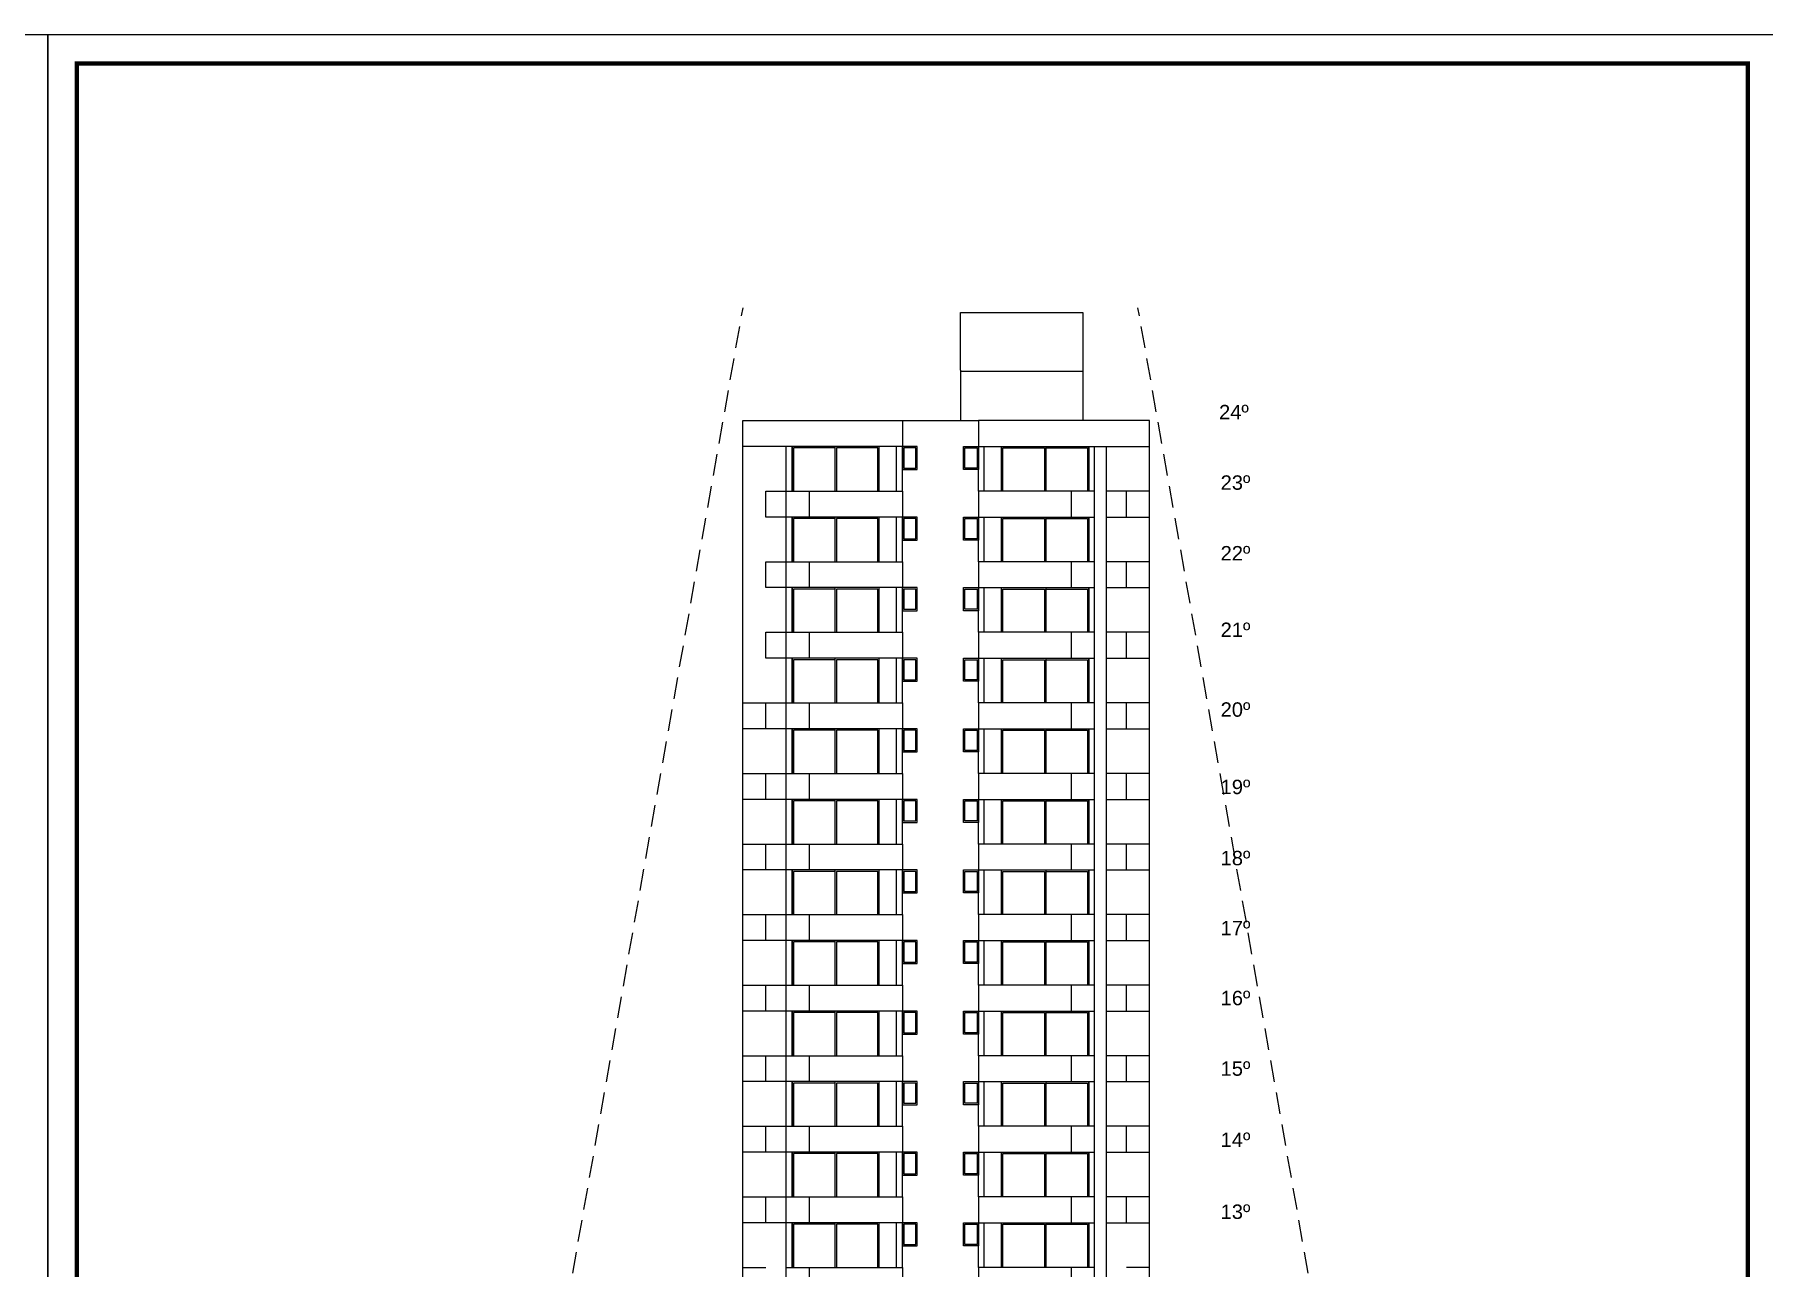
# Model space of a CAD drawing. Header units: millimetres. Extents: x 1217 to 2428, y 234 to 644.
# Drawn here: x 2098.1 to 2158.1, y 405.1 to 447.9 of the extents above; entities that cross this region are included whole.
import ezdxf

# ---------------------------------------------------------------- set-up
doc = ezdxf.new("R2010")
doc.units = ezdxf.units.MM
doc.linetypes.add('HIDDEN', pattern=[0.375, 0.25, -0.125])
for name, color, linetype in [('0.1', 251, 'Continuous'), ('0.2', 2, 'Continuous'), ('0.3', 6, 'Continuous'), ('MURO', 5, 'Continuous'), ('Texto', 1, 'Continuous')]:
    doc.layers.add(name, color=color, linetype=linetype)
doc.styles.get("Standard").update_dxf_attribs({"font": 'arial.ttf'})

msp = doc.modelspace()

# ---------------------------------------------------------------- linework, layer by layer
at = {"layer": '0.1', "ltscale": 3}
for points in [[(2038.52436, 357.90321), (2038.52436, 447.90321), (2098.52436, 447.90321), (2098.52436, 357.90321), (2038.52436, 357.90321)], [(2098.52436, 357.90321), (2098.52436, 447.90321), (2158.52436, 447.90321), (2158.52436, 357.90321), (2098.52436, 357.90321)]]:
    msp.add_lwpolyline(points, dxfattribs=at)
at = {"layer": '0.1', "ltscale": 3, "const_width": 0.15}
msp.add_lwpolyline([(2099.52436, 358.90321), (2099.52436, 446.90321), (2157.52436, 446.90321), (2157.52436, 358.90321)], close=True, dxfattribs=at)
at = {"layer": '0.1', "ltscale": 3, "elevation": 0}
for points in [[(2130.19997, 436.25099), (2130.19997, 438.25099), (2134.43983, 438.25099), (2134.43983, 436.25099)], [(2130.19997, 436.25099), (2130.19997, 434.50099)], [(2134.43983, 436.20099), (2130.19997, 436.20099)], [(2134.43983, 436.25099), (2134.43983, 434.50099)], [(2136.75896, 383.15099), (2136.75896, 434.50099)], [(2122.63895, 424.70099), (2122.63895, 433.60099)], [(2127.37929, 432.05099), (2127.37929, 433.60099), (2124.349, 433.60099), (2124.349, 432.05099)], [(2125.83915, 433.55099), (2124.399, 433.55099), (2124.399, 432.05099)], [(2125.83915, 433.60099), (2125.83915, 432.05099)], [(2127.32929, 432.05099), (2127.32929, 433.55099), (2125.88915, 433.55099)], [(2125.88915, 433.55099), (2125.88915, 432.05099)], [(2131.61876, 432.05099), (2131.61876, 433.60099), (2134.64904, 433.60099), (2134.64904, 432.05099)], [(2131.66876, 432.05099), (2131.66876, 433.55099), (2133.1089, 433.55099)], [(2133.1089, 433.55099), (2133.1089, 432.05099)], [(2133.1589, 433.60099), (2133.1589, 432.05099)], [(2133.1589, 433.55099), (2134.59904, 433.55099), (2134.59904, 432.05099)], [(2135.25915, 431.15099), (2135.25915, 433.60099)], [(2135.25915, 431.15099), (2135.95896, 431.15099), (2135.95896, 432.05099), (2135.25915, 432.05099)], [(2135.95896, 431.15099), (2136.75896, 431.15099), (2136.75896, 432.05099), (2135.95896, 432.05099)], [(2127.37929, 429.60099), (2127.37929, 431.15099), (2124.349, 431.15099), (2124.349, 429.60099)], [(2125.83915, 431.10099), (2124.399, 431.10099), (2124.399, 429.60099)], [(2125.83915, 431.15099), (2125.83915, 429.60099)], [(2127.32929, 429.60099), (2127.32929, 431.10099), (2125.88915, 431.10099)], [(2125.88915, 431.10099), (2125.88915, 429.60099)], [(2131.61876, 429.60099), (2131.61876, 431.15099), (2134.64904, 431.15099), (2134.64904, 429.60099)], [(2131.66876, 429.60099), (2131.66876, 431.10099), (2133.1089, 431.10099)], [(2133.1089, 431.10099), (2133.1089, 429.60099)], [(2133.1589, 431.15099), (2133.1589, 429.60099)], [(2133.1589, 431.10099), (2134.59904, 431.10099), (2134.59904, 429.60099)], [(2135.25915, 428.70099), (2135.25915, 431.15099)], [(2135.25915, 428.70099), (2135.95896, 428.70099), (2135.95896, 429.60099), (2135.25915, 429.60099)], [(2135.95896, 428.70099), (2136.75896, 428.70099), (2136.75896, 429.60099), (2135.95896, 429.60099)], [(2127.37929, 427.15099), (2127.37929, 428.70099), (2124.349, 428.70099), (2124.349, 427.15099)], [(2125.83915, 428.65099), (2124.399, 428.65099), (2124.399, 427.15099)], [(2125.83915, 428.70099), (2125.83915, 427.15099)], [(2127.32929, 427.15099), (2127.32929, 428.65099), (2125.88915, 428.65099)], [(2125.88915, 428.65099), (2125.88915, 427.15099)], [(2131.61876, 427.15099), (2131.61876, 428.70099), (2134.64904, 428.70099), (2134.64904, 427.15099)], [(2131.66876, 427.15099), (2131.66876, 428.65099), (2133.1089, 428.65099)], [(2133.1089, 428.65099), (2133.1089, 427.15099)], [(2133.1589, 428.70099), (2133.1589, 427.15099)], [(2133.1589, 428.65099), (2134.59904, 428.65099), (2134.59904, 427.15099)], [(2135.25915, 426.25099), (2135.25915, 428.70099)], [(2135.25915, 426.25099), (2135.95896, 426.25099), (2135.95896, 427.15099), (2135.25915, 427.15099)], [(2135.95896, 426.25099), (2136.75896, 426.25099), (2136.75896, 427.15099), (2135.95896, 427.15099)], [(2127.37929, 424.70099), (2127.37929, 426.25099), (2124.349, 426.25099), (2124.349, 424.70099)], [(2125.83915, 426.20099), (2124.399, 426.20099), (2124.399, 424.70099)], [(2125.83915, 426.25099), (2125.83915, 424.70099)], [(2127.32929, 424.70099), (2127.32929, 426.20099), (2125.88915, 426.20099)], [(2125.88915, 426.20099), (2125.88915, 424.70099)], [(2131.61876, 424.70099), (2131.61876, 426.25099), (2134.64904, 426.25099), (2134.64904, 424.70099)], [(2131.66876, 424.70099), (2131.66876, 426.20099), (2133.1089, 426.20099)], [(2133.1089, 426.20099), (2133.1089, 424.70099)], [(2133.1589, 426.25099), (2133.1589, 424.70099)], [(2133.1589, 426.20099), (2134.59904, 426.20099), (2134.59904, 424.70099)], [(2135.25915, 423.80099), (2135.25915, 426.25099)], [(2123.43895, 423.80099), (2122.63895, 423.80099), (2122.63895, 424.70099), (2123.43895, 424.70099)], [(2135.25915, 423.80099), (2135.95896, 423.80099), (2135.95896, 424.70099), (2135.25915, 424.70099)], [(2135.95896, 423.80099), (2136.75896, 423.80099), (2136.75896, 424.70099), (2135.95896, 424.70099)], [(2122.63895, 422.25099), (2122.63895, 423.80099)], [(2127.37929, 422.25099), (2127.37929, 423.80099), (2124.349, 423.80099), (2124.349, 422.25099)], [(2125.83915, 423.75099), (2124.399, 423.75099), (2124.399, 422.25099)], [(2125.83915, 423.80099), (2125.83915, 422.25099)], [(2127.32929, 422.25099), (2127.32929, 423.75099), (2125.88915, 423.75099)], [(2125.88915, 423.75099), (2125.88915, 422.25099)], [(2131.61876, 422.25099), (2131.61876, 423.80099), (2134.64904, 423.80099), (2134.64904, 422.25099)], [(2131.66876, 422.25099), (2131.66876, 423.75099), (2133.1089, 423.75099)], [(2133.1089, 423.75099), (2133.1089, 422.25099)], [(2133.1589, 423.80099), (2133.1589, 422.25099)], [(2133.1589, 423.75099), (2134.59904, 423.75099), (2134.59904, 422.25099)], [(2135.25915, 421.35099), (2135.25915, 423.80099)], [(2123.43895, 421.35099), (2122.63895, 421.35099), (2122.63895, 422.25099), (2123.43895, 422.25099)], [(2135.25915, 421.35099), (2135.95896, 421.35099), (2135.95896, 422.25099), (2135.25915, 422.25099)], [(2135.95896, 421.35099), (2136.75896, 421.35099), (2136.75896, 422.25099), (2135.95896, 422.25099)], [(2122.63895, 419.80099), (2122.63895, 421.35099)], [(2127.37929, 419.80099), (2127.37929, 421.35099), (2124.349, 421.35099), (2124.349, 419.80099)], [(2125.83915, 421.30099), (2124.399, 421.30099), (2124.399, 419.80099)], [(2125.83915, 421.35099), (2125.83915, 419.80099)], [(2127.32929, 419.80099), (2127.32929, 421.30099), (2125.88915, 421.30099)], [(2125.88915, 421.30099), (2125.88915, 419.80099)], [(2131.61876, 419.80099), (2131.61876, 421.35099), (2134.64904, 421.35099), (2134.64904, 419.80099)], [(2131.66876, 419.80099), (2131.66876, 421.30099), (2133.1089, 421.30099)], [(2133.1089, 421.30099), (2133.1089, 419.80099)], [(2133.1589, 421.35099), (2133.1589, 419.80099)], [(2133.1589, 421.30099), (2134.59904, 421.30099), (2134.59904, 419.80099)], [(2135.25915, 418.90099), (2135.25915, 421.35099)], [(2123.43895, 418.90099), (2122.63895, 418.90099), (2122.63895, 419.80099), (2123.43895, 419.80099)], [(2135.25915, 418.90099), (2135.95896, 418.90099), (2135.95896, 419.80099), (2135.25915, 419.80099)], [(2135.95896, 418.90099), (2136.75896, 418.90099), (2136.75896, 419.80099), (2135.95896, 419.80099)], [(2122.63895, 417.35099), (2122.63895, 418.90099)], [(2127.37929, 417.35099), (2127.37929, 418.90099), (2124.349, 418.90099), (2124.349, 417.35099)], [(2125.83915, 418.85099), (2124.399, 418.85099), (2124.399, 417.35099)], [(2125.83915, 418.90099), (2125.83915, 417.35099)], [(2127.32929, 417.35099), (2127.32929, 418.85099), (2125.88915, 418.85099)], [(2125.88915, 418.85099), (2125.88915, 417.35099)], [(2131.61876, 417.35099), (2131.61876, 418.90099), (2134.64904, 418.90099), (2134.64904, 417.35099)], [(2131.66876, 417.35099), (2131.66876, 418.85099), (2133.1089, 418.85099)], [(2133.1089, 418.85099), (2133.1089, 417.35099)], [(2133.1589, 418.90099), (2133.1589, 417.35099)], [(2133.1589, 418.85099), (2134.59904, 418.85099), (2134.59904, 417.35099)], [(2135.25915, 416.45099), (2135.25915, 418.90099)], [(2123.43895, 416.45099), (2122.63895, 416.45099), (2122.63895, 417.35099), (2123.43895, 417.35099)], [(2135.25915, 416.45099), (2135.95896, 416.45099), (2135.95896, 417.35099), (2135.25915, 417.35099)], [(2135.95896, 416.45099), (2136.75896, 416.45099), (2136.75896, 417.35099), (2135.95896, 417.35099)], [(2122.63895, 414.90099), (2122.63895, 416.45099)], [(2127.37929, 414.90099), (2127.37929, 416.45099), (2124.349, 416.45099), (2124.349, 414.90099)], [(2125.83915, 416.40099), (2124.399, 416.40099), (2124.399, 414.90099)], [(2125.83915, 416.45099), (2125.83915, 414.90099)], [(2127.32929, 414.90099), (2127.32929, 416.40099), (2125.88915, 416.40099)], [(2125.88915, 416.40099), (2125.88915, 414.90099)], [(2131.61876, 414.90099), (2131.61876, 416.45099), (2134.64904, 416.45099), (2134.64904, 414.90099)], [(2131.66876, 414.90099), (2131.66876, 416.40099), (2133.1089, 416.40099)], [(2133.1089, 416.40099), (2133.1089, 414.90099)], [(2133.1589, 416.45099), (2133.1589, 414.90099)], [(2133.1589, 416.40099), (2134.59904, 416.40099), (2134.59904, 414.90099)], [(2135.25915, 414.00099), (2135.25915, 416.45099)], [(2123.43895, 414.00099), (2122.63895, 414.00099), (2122.63895, 414.90099), (2123.43895, 414.90099)], [(2135.25915, 414.00099), (2135.95896, 414.00099), (2135.95896, 414.90099), (2135.25915, 414.90099)], [(2135.95896, 414.00099), (2136.75896, 414.00099), (2136.75896, 414.90099), (2135.95896, 414.90099)], [(2122.63895, 412.45099), (2122.63895, 414.00099)], [(2127.37929, 412.45099), (2127.37929, 414.00099), (2124.349, 414.00099), (2124.349, 412.45099)], [(2125.83915, 414.00099), (2125.83915, 412.45099)], [(2131.61876, 412.45099), (2131.61876, 414.00099), (2134.64904, 414.00099), (2134.64904, 412.45099)], [(2133.1589, 414.00099), (2133.1589, 412.45099)], [(2135.25915, 411.55099), (2135.25915, 414.00099)], [(2125.83915, 413.95099), (2124.399, 413.95099), (2124.399, 412.45099)], [(2127.32929, 412.45099), (2127.32929, 413.95099), (2125.88915, 413.95099)], [(2125.88915, 413.95099), (2125.88915, 412.45099)], [(2131.66876, 412.45099), (2131.66876, 413.95099), (2133.1089, 413.95099)], [(2133.1089, 413.95099), (2133.1089, 412.45099)], [(2133.1589, 413.95099), (2134.59904, 413.95099), (2134.59904, 412.45099)], [(2123.43895, 411.55099), (2122.63895, 411.55099), (2122.63895, 412.45099), (2123.43895, 412.45099)], [(2135.25915, 411.55099), (2135.95896, 411.55099), (2135.95896, 412.45099), (2135.25915, 412.45099)], [(2135.95896, 411.55099), (2136.75896, 411.55099), (2136.75896, 412.45099), (2135.95896, 412.45099)], [(2122.63895, 410.00099), (2122.63895, 411.55099)], [(2127.37929, 410.00099), (2127.37929, 411.55099), (2124.349, 411.55099), (2124.349, 410.00099)], [(2125.83915, 411.50099), (2124.399, 411.50099), (2124.399, 410.00099)], [(2125.83915, 411.55099), (2125.83915, 410.00099)], [(2127.32929, 410.00099), (2127.32929, 411.50099), (2125.88915, 411.50099)], [(2125.88915, 411.50099), (2125.88915, 410.00099)], [(2131.61876, 410.00099), (2131.61876, 411.55099), (2134.64904, 411.55099), (2134.64904, 410.00099)], [(2131.66876, 410.00099), (2131.66876, 411.50099), (2133.1089, 411.50099)], [(2133.1089, 411.50099), (2133.1089, 410.00099)], [(2133.1589, 411.55099), (2133.1589, 410.00099)], [(2133.1589, 411.50099), (2134.59904, 411.50099), (2134.59904, 410.00099)], [(2135.25915, 409.10099), (2135.25915, 411.55099)], [(2123.43895, 409.10099), (2122.63895, 409.10099), (2122.63895, 410.00099), (2123.43895, 410.00099)], [(2135.25915, 409.10099), (2135.95896, 409.10099), (2135.95896, 410.00099), (2135.25915, 410.00099)], [(2135.95896, 409.10099), (2136.75896, 409.10099), (2136.75896, 410.00099), (2135.95896, 410.00099)], [(2122.63895, 407.55099), (2122.63895, 409.10099)], [(2127.37929, 407.55099), (2127.37929, 409.10099), (2124.349, 409.10099), (2124.349, 407.55099)], [(2125.83915, 409.05099), (2124.399, 409.05099), (2124.399, 407.55099)], [(2125.83915, 409.10099), (2125.83915, 407.55099)], [(2127.32929, 407.55099), (2127.32929, 409.05099), (2125.88915, 409.05099)], [(2125.88915, 409.05099), (2125.88915, 407.55099)], [(2131.61876, 407.55099), (2131.61876, 409.10099), (2134.64904, 409.10099), (2134.64904, 407.55099)], [(2131.66876, 407.55099), (2131.66876, 409.05099), (2133.1089, 409.05099)], [(2133.1089, 409.05099), (2133.1089, 407.55099)], [(2133.1589, 409.10099), (2133.1589, 407.55099)], [(2133.1589, 409.05099), (2134.59904, 409.05099), (2134.59904, 407.55099)], [(2135.25915, 406.65099), (2135.25915, 409.10099)], [(2123.43895, 406.65099), (2122.63895, 406.65099), (2122.63895, 407.55099), (2123.43895, 407.55099)], [(2135.25915, 406.65099), (2135.95896, 406.65099), (2135.95896, 407.55099), (2135.25915, 407.55099)], [(2135.95896, 406.65099), (2136.75896, 406.65099), (2136.75896, 407.55099), (2135.95896, 407.55099)], [(2122.63895, 405.10099), (2122.63895, 406.65099)], [(2127.37929, 405.10099), (2127.37929, 406.65099), (2124.349, 406.65099), (2124.349, 405.10099)], [(2125.83915, 406.60099), (2124.399, 406.60099), (2124.399, 405.10099)], [(2125.83915, 406.65099), (2125.83915, 405.10099)], [(2127.32929, 405.10099), (2127.32929, 406.60099), (2125.88915, 406.60099)], [(2125.88915, 406.60099), (2125.88915, 405.10099)], [(2131.61876, 405.10099), (2131.61876, 406.65099), (2134.64904, 406.65099), (2134.64904, 405.10099)], [(2131.66876, 405.10099), (2131.66876, 406.60099), (2133.1089, 406.60099)], [(2133.1089, 406.60099), (2133.1089, 405.10099)], [(2133.1589, 406.65099), (2133.1589, 405.10099)], [(2133.1589, 406.60099), (2134.59904, 406.60099), (2134.59904, 405.10099)], [(2135.25915, 404.20099), (2135.25915, 406.65099)], [(2123.43895, 404.20099), (2122.63895, 404.20099), (2122.63895, 405.10099), (2123.43895, 405.10099)], [(2135.95896, 404.20099), (2136.75896, 404.20099), (2136.75896, 405.10099), (2135.95896, 405.10099)]]:
    msp.add_lwpolyline(points, dxfattribs=at)
for points in [[(2128.69803, 433.60099), (2128.17895, 433.60099), (2128.17895, 432.80099), (2128.69803, 432.80099)], [(2128.64803, 433.55099), (2128.22895, 433.55099), (2128.22895, 432.85099), (2128.64803, 432.85099)], [(2130.30002, 433.60099), (2130.8191, 433.60099), (2130.8191, 432.80099), (2130.30002, 432.80099)], [(2130.35002, 433.55099), (2130.7691, 433.55099), (2130.7691, 432.85099), (2130.35002, 432.85099)], [(2128.69803, 431.15099), (2128.17895, 431.15099), (2128.17895, 430.35099), (2128.69803, 430.35099)], [(2128.64803, 431.10099), (2128.22895, 431.10099), (2128.22895, 430.40099), (2128.64803, 430.40099)], [(2130.30002, 431.15099), (2130.8191, 431.15099), (2130.8191, 430.35099), (2130.30002, 430.35099)], [(2130.35002, 431.10099), (2130.7691, 431.10099), (2130.7691, 430.40099), (2130.35002, 430.40099)], [(2128.69803, 428.70099), (2128.17895, 428.70099), (2128.17895, 427.90099), (2128.69803, 427.90099)], [(2128.64803, 428.65099), (2128.22895, 428.65099), (2128.22895, 427.95099), (2128.64803, 427.95099)], [(2130.30002, 428.70099), (2130.8191, 428.70099), (2130.8191, 427.90099), (2130.30002, 427.90099)], [(2130.35002, 428.65099), (2130.7691, 428.65099), (2130.7691, 427.95099), (2130.35002, 427.95099)], [(2128.69803, 426.25099), (2128.17895, 426.25099), (2128.17895, 425.45099), (2128.69803, 425.45099)], [(2128.64803, 426.20099), (2128.22895, 426.20099), (2128.22895, 425.50099), (2128.64803, 425.50099)], [(2130.30002, 426.25099), (2130.8191, 426.25099), (2130.8191, 425.45099), (2130.30002, 425.45099)], [(2130.35002, 426.20099), (2130.7691, 426.20099), (2130.7691, 425.50099), (2130.35002, 425.50099)], [(2128.69803, 423.80099), (2128.17895, 423.80099), (2128.17895, 423.00099), (2128.69803, 423.00099)], [(2128.64803, 423.75099), (2128.22895, 423.75099), (2128.22895, 423.05099), (2128.64803, 423.05099)], [(2130.30002, 423.80099), (2130.8191, 423.80099), (2130.8191, 423.00099), (2130.30002, 423.00099)], [(2130.35002, 423.75099), (2130.7691, 423.75099), (2130.7691, 423.05099), (2130.35002, 423.05099)], [(2128.69803, 421.35099), (2128.17895, 421.35099), (2128.17895, 420.55099), (2128.69803, 420.55099)], [(2128.64803, 421.30099), (2128.22895, 421.30099), (2128.22895, 420.60099), (2128.64803, 420.60099)], [(2130.30002, 421.35099), (2130.8191, 421.35099), (2130.8191, 420.55099), (2130.30002, 420.55099)], [(2130.35002, 421.30099), (2130.7691, 421.30099), (2130.7691, 420.60099), (2130.35002, 420.60099)], [(2128.69803, 418.90099), (2128.17895, 418.90099), (2128.17895, 418.10099), (2128.69803, 418.10099)], [(2128.64803, 418.85099), (2128.22895, 418.85099), (2128.22895, 418.15099), (2128.64803, 418.15099)], [(2130.30002, 418.90099), (2130.8191, 418.90099), (2130.8191, 418.10099), (2130.30002, 418.10099)], [(2130.35002, 418.85099), (2130.7691, 418.85099), (2130.7691, 418.15099), (2130.35002, 418.15099)], [(2128.69803, 416.45099), (2128.17895, 416.45099), (2128.17895, 415.65099), (2128.69803, 415.65099)], [(2128.64803, 416.40099), (2128.22895, 416.40099), (2128.22895, 415.70099), (2128.64803, 415.70099)], [(2130.30002, 416.45099), (2130.8191, 416.45099), (2130.8191, 415.65099), (2130.30002, 415.65099)], [(2130.35002, 416.40099), (2130.7691, 416.40099), (2130.7691, 415.70099), (2130.35002, 415.70099)], [(2128.69803, 414.00099), (2128.17895, 414.00099), (2128.17895, 413.20099), (2128.69803, 413.20099)], [(2130.30002, 414.00099), (2130.8191, 414.00099), (2130.8191, 413.20099), (2130.30002, 413.20099)], [(2128.64803, 413.95099), (2128.22895, 413.95099), (2128.22895, 413.25099), (2128.64803, 413.25099)], [(2130.35002, 413.95099), (2130.7691, 413.95099), (2130.7691, 413.25099), (2130.35002, 413.25099)], [(2128.69803, 411.55099), (2128.17895, 411.55099), (2128.17895, 410.75099), (2128.69803, 410.75099)], [(2128.64803, 411.50099), (2128.22895, 411.50099), (2128.22895, 410.80099), (2128.64803, 410.80099)], [(2130.30002, 411.55099), (2130.8191, 411.55099), (2130.8191, 410.75099), (2130.30002, 410.75099)], [(2130.35002, 411.50099), (2130.7691, 411.50099), (2130.7691, 410.80099), (2130.35002, 410.80099)], [(2128.69803, 409.10099), (2128.17895, 409.10099), (2128.17895, 408.30099), (2128.69803, 408.30099)], [(2128.64803, 409.05099), (2128.22895, 409.05099), (2128.22895, 408.35099), (2128.64803, 408.35099)], [(2130.30002, 409.10099), (2130.8191, 409.10099), (2130.8191, 408.30099), (2130.30002, 408.30099)], [(2130.35002, 409.05099), (2130.7691, 409.05099), (2130.7691, 408.35099), (2130.35002, 408.35099)], [(2128.69803, 406.65099), (2128.17895, 406.65099), (2128.17895, 405.85099), (2128.69803, 405.85099)], [(2128.64803, 406.60099), (2128.22895, 406.60099), (2128.22895, 405.90099), (2128.64803, 405.90099)], [(2130.30002, 406.65099), (2130.8191, 406.65099), (2130.8191, 405.85099), (2130.30002, 405.85099)], [(2130.35002, 406.60099), (2130.7691, 406.60099), (2130.7691, 405.90099), (2130.35002, 405.90099)]]:
    msp.add_lwpolyline(points, close=True, dxfattribs=at)
at = {"layer": '0.2', "ltscale": 3}
msp.add_line((2136.75896, 433.70099, 0), (2136.75896, 434.50099, 0), dxfattribs=at)
at = {"layer": '0.2', "linetype": 'HIDDEN', "ltscale": 3, "elevation": 0}
for points in [[(2113.61178, 387.17099), (2122.64854, 438.42099)], [(2145.3916, 387.17099), (2136.35484, 438.42099)]]:
    msp.add_lwpolyline(points, dxfattribs=at)
at = {"layer": '0.2', "ltscale": 3, "elevation": 0}
for points in [[(2128.17895, 434.50099), (2130.8191, 434.50099)], [(2124.14909, 432.05099), (2124.14909, 433.60099)], [(2124.349, 432.05099), (2124.349, 433.60099)], [(2127.37929, 432.05099), (2127.37929, 433.60099)], [(2131.61876, 432.05099), (2131.61876, 433.60099)], [(2134.64904, 432.05099), (2134.64904, 433.60099)], [(2134.84896, 432.05099), (2134.84896, 433.60099)], [(2124.14909, 431.15099), (2123.43895, 431.15099), (2123.43895, 432.05099), (2124.14909, 432.05099)], [(2124.14909, 429.60099), (2124.14909, 431.15099)], [(2124.349, 429.60099), (2124.349, 431.15099)], [(2127.37929, 429.60099), (2127.37929, 431.15099)], [(2131.61876, 429.60099), (2131.61876, 431.15099)], [(2134.64904, 429.60099), (2134.64904, 431.15099)], [(2134.84896, 429.60099), (2134.84896, 431.15099)], [(2124.14909, 428.70099), (2123.43895, 428.70099), (2123.43895, 429.60099), (2124.14909, 429.60099)], [(2124.14909, 427.15099), (2124.14909, 428.70099)], [(2124.349, 427.15099), (2124.349, 428.70099)], [(2127.37929, 427.15099), (2127.37929, 428.70099)], [(2131.61876, 427.15099), (2131.61876, 428.70099)], [(2134.64904, 427.15099), (2134.64904, 428.70099)], [(2134.84896, 427.15099), (2134.84896, 428.70099)], [(2124.14909, 426.25099), (2123.43895, 426.25099), (2123.43895, 427.15099), (2124.14909, 427.15099)], [(2124.14909, 424.70099), (2124.14909, 426.25099)], [(2124.349, 424.70099), (2124.349, 426.25099)], [(2127.37929, 424.70099), (2127.37929, 426.25099)], [(2131.61876, 424.70099), (2131.61876, 426.25099)], [(2134.64904, 424.70099), (2134.64904, 426.25099)], [(2134.84896, 424.70099), (2134.84896, 426.25099)], [(2124.14909, 423.80099), (2123.43895, 423.80099), (2123.43895, 424.70099), (2124.14909, 424.70099)], [(2124.14909, 422.25099), (2124.14909, 423.80099)], [(2124.349, 422.25099), (2124.349, 423.80099)], [(2127.37929, 422.25099), (2127.37929, 423.80099)], [(2131.61876, 422.25099), (2131.61876, 423.80099)], [(2134.64904, 422.25099), (2134.64904, 423.80099)], [(2134.84896, 422.25099), (2134.84896, 423.80099)], [(2124.14909, 421.35099), (2123.43895, 421.35099), (2123.43895, 422.25099), (2124.14909, 422.25099)], [(2127.37929, 419.80099), (2127.37929, 421.35099)], [(2131.61876, 419.80099), (2131.61876, 421.35099)], [(2124.14909, 418.90099), (2123.43895, 418.90099), (2123.43895, 419.80099), (2124.14909, 419.80099)], [(2127.37929, 417.35099), (2127.37929, 418.90099)], [(2131.61876, 417.35099), (2131.61876, 418.90099)], [(2124.14909, 416.45099), (2123.43895, 416.45099), (2123.43895, 417.35099), (2124.14909, 417.35099)], [(2127.37929, 414.90099), (2127.37929, 416.45099)], [(2131.61876, 414.90099), (2131.61876, 416.45099)], [(2124.14909, 414.00099), (2123.43895, 414.00099), (2123.43895, 414.90099), (2124.14909, 414.90099)], [(2127.37929, 412.45099), (2127.37929, 414.00099)], [(2131.61876, 412.45099), (2131.61876, 414.00099)], [(2124.14909, 411.55099), (2123.43895, 411.55099), (2123.43895, 412.45099), (2124.14909, 412.45099)], [(2127.37929, 410.00099), (2127.37929, 411.55099)], [(2131.61876, 410.00099), (2131.61876, 411.55099)], [(2124.14909, 409.10099), (2123.43895, 409.10099), (2123.43895, 410.00099), (2124.14909, 410.00099)], [(2127.37929, 407.55099), (2127.37929, 409.10099)], [(2131.61876, 407.55099), (2131.61876, 409.10099)], [(2124.14909, 406.65099), (2123.43895, 406.65099), (2123.43895, 407.55099), (2124.14909, 407.55099)], [(2127.37929, 405.10099), (2127.37929, 406.65099)], [(2131.61876, 405.10099), (2131.61876, 406.65099)]]:
    msp.add_lwpolyline(points, dxfattribs=at)
at = {"layer": '0.3', "ltscale": 3, "elevation": 0}
for points in [[(2127.97895, 432.05099), (2127.97895, 433.60099)], [(2128.17895, 432.05099), (2128.17895, 433.60099)], [(2130.8191, 432.05099), (2130.8191, 433.60099)], [(2131.0191, 432.05099), (2131.0191, 433.60099)], [(2124.951, 431.15099), (2124.14909, 431.15099), (2124.14909, 432.05099), (2124.951, 432.05099)], [(2134.04704, 431.15099), (2134.84896, 431.15099), (2134.84896, 432.05099), (2134.04704, 432.05099)], [(2127.97895, 429.60099), (2127.97895, 431.15099)], [(2128.17895, 429.60099), (2128.17895, 431.15099)], [(2130.8191, 429.60099), (2130.8191, 431.15099)], [(2131.0191, 429.60099), (2131.0191, 431.15099)], [(2124.951, 428.70099), (2124.14909, 428.70099), (2124.14909, 429.60099), (2124.951, 429.60099)], [(2134.04704, 428.70099), (2134.84896, 428.70099), (2134.84896, 429.60099), (2134.04704, 429.60099)], [(2127.97895, 427.15099), (2127.97895, 428.70099)], [(2128.17895, 427.15099), (2128.17895, 428.70099)], [(2130.8191, 427.15099), (2130.8191, 428.70099)], [(2131.0191, 427.15099), (2131.0191, 428.70099)], [(2124.951, 426.25099), (2124.14909, 426.25099), (2124.14909, 427.15099), (2124.951, 427.15099)], [(2134.04704, 426.25099), (2134.84896, 426.25099), (2134.84896, 427.15099), (2134.04704, 427.15099)], [(2127.97895, 424.70099), (2127.97895, 426.25099)], [(2128.17895, 424.70099), (2128.17895, 426.25099)], [(2130.8191, 424.70099), (2130.8191, 426.25099)], [(2131.0191, 424.70099), (2131.0191, 426.25099)], [(2124.951, 423.80099), (2124.14909, 423.80099), (2124.14909, 424.70099), (2124.951, 424.70099)], [(2134.04704, 423.80099), (2134.84896, 423.80099), (2134.84896, 424.70099), (2134.04704, 424.70099)], [(2127.97895, 422.25099), (2127.97895, 423.80099)], [(2128.17895, 422.25099), (2128.17895, 423.80099)], [(2130.8191, 422.25099), (2130.8191, 423.80099)], [(2131.0191, 422.25099), (2131.0191, 423.80099)], [(2124.951, 421.35099), (2124.14909, 421.35099), (2124.14909, 422.25099), (2124.951, 422.25099)], [(2134.04704, 421.35099), (2134.84896, 421.35099), (2134.84896, 422.25099), (2134.04704, 422.25099)], [(2124.14909, 419.80099), (2124.14909, 421.35099)], [(2124.349, 419.80099), (2124.349, 421.35099)], [(2127.97895, 419.80099), (2127.97895, 421.35099)], [(2128.17895, 419.80099), (2128.17895, 421.35099)], [(2130.8191, 419.80099), (2130.8191, 421.35099)], [(2131.0191, 419.80099), (2131.0191, 421.35099)], [(2134.64904, 419.80099), (2134.64904, 421.35099)], [(2134.84896, 419.80099), (2134.84896, 421.35099)], [(2124.951, 418.90099), (2124.14909, 418.90099), (2124.14909, 419.80099), (2124.951, 419.80099)], [(2134.04704, 418.90099), (2134.84896, 418.90099), (2134.84896, 419.80099), (2134.04704, 419.80099)], [(2124.14909, 417.35099), (2124.14909, 418.90099)], [(2124.349, 417.35099), (2124.349, 418.90099)], [(2127.97895, 417.35099), (2127.97895, 418.90099)], [(2128.17895, 417.35099), (2128.17895, 418.90099)], [(2130.8191, 417.35099), (2130.8191, 418.90099)], [(2131.0191, 417.35099), (2131.0191, 418.90099)], [(2134.64904, 417.35099), (2134.64904, 418.90099)], [(2134.84896, 417.35099), (2134.84896, 418.90099)], [(2124.951, 416.45099), (2124.14909, 416.45099), (2124.14909, 417.35099), (2124.951, 417.35099)], [(2134.04704, 416.45099), (2134.84896, 416.45099), (2134.84896, 417.35099), (2134.04704, 417.35099)], [(2124.14909, 414.90099), (2124.14909, 416.45099)], [(2124.349, 414.90099), (2124.349, 416.45099)], [(2127.97895, 414.90099), (2127.97895, 416.45099)], [(2128.17895, 414.90099), (2128.17895, 416.45099)], [(2130.8191, 414.90099), (2130.8191, 416.45099)], [(2131.0191, 414.90099), (2131.0191, 416.45099)], [(2134.64904, 414.90099), (2134.64904, 416.45099)], [(2134.84896, 414.90099), (2134.84896, 416.45099)], [(2124.951, 414.00099), (2124.14909, 414.00099), (2124.14909, 414.90099), (2124.951, 414.90099)], [(2134.04704, 414.00099), (2134.84896, 414.00099), (2134.84896, 414.90099), (2134.04704, 414.90099)], [(2124.14909, 412.45099), (2124.14909, 414.00099)], [(2124.349, 412.45099), (2124.349, 414.00099)], [(2127.97895, 412.45099), (2127.97895, 414.00099)], [(2128.17895, 412.45099), (2128.17895, 414.00099)], [(2130.8191, 412.45099), (2130.8191, 414.00099)], [(2131.0191, 412.45099), (2131.0191, 414.00099)], [(2134.64904, 412.45099), (2134.64904, 414.00099)], [(2134.84896, 412.45099), (2134.84896, 414.00099)], [(2124.951, 411.55099), (2124.14909, 411.55099), (2124.14909, 412.45099), (2124.951, 412.45099)], [(2134.04704, 411.55099), (2134.84896, 411.55099), (2134.84896, 412.45099), (2134.04704, 412.45099)], [(2124.14909, 410.00099), (2124.14909, 411.55099)], [(2124.349, 410.00099), (2124.349, 411.55099)], [(2127.97895, 410.00099), (2127.97895, 411.55099)], [(2128.17895, 410.00099), (2128.17895, 411.55099)], [(2130.8191, 410.00099), (2130.8191, 411.55099)], [(2131.0191, 410.00099), (2131.0191, 411.55099)], [(2134.64904, 410.00099), (2134.64904, 411.55099)], [(2134.84896, 410.00099), (2134.84896, 411.55099)], [(2124.951, 409.10099), (2124.14909, 409.10099), (2124.14909, 410.00099), (2124.951, 410.00099)], [(2134.04704, 409.10099), (2134.84896, 409.10099), (2134.84896, 410.00099), (2134.04704, 410.00099)], [(2124.14909, 407.55099), (2124.14909, 409.10099)], [(2124.349, 407.55099), (2124.349, 409.10099)], [(2127.97895, 407.55099), (2127.97895, 409.10099)], [(2128.17895, 407.55099), (2128.17895, 409.10099)], [(2130.8191, 407.55099), (2130.8191, 409.10099)], [(2131.0191, 407.55099), (2131.0191, 409.10099)], [(2134.64904, 407.55099), (2134.64904, 409.10099)], [(2134.84896, 407.55099), (2134.84896, 409.10099)], [(2124.951, 406.65099), (2124.14909, 406.65099), (2124.14909, 407.55099), (2124.951, 407.55099)], [(2134.04704, 406.65099), (2134.84896, 406.65099), (2134.84896, 407.55099), (2134.04704, 407.55099)], [(2124.14909, 405.10099), (2124.14909, 406.65099)], [(2124.349, 405.10099), (2124.349, 406.65099)], [(2127.97895, 405.10099), (2127.97895, 406.65099)], [(2128.17895, 405.10099), (2128.17895, 406.65099)], [(2130.8191, 405.10099), (2130.8191, 406.65099)], [(2131.0191, 405.10099), (2131.0191, 406.65099)], [(2134.64904, 405.10099), (2134.64904, 406.65099)], [(2134.84896, 405.10099), (2134.84896, 406.65099)], [(2124.951, 404.20099), (2124.14909, 404.20099), (2124.14909, 405.10099), (2124.951, 405.10099)], [(2134.04704, 404.20099), (2134.84896, 404.20099), (2134.84896, 405.10099), (2134.04704, 405.10099)]]:
    msp.add_lwpolyline(points, dxfattribs=at)
at = {"layer": 'MURO', "ltscale": 3, "elevation": 0}
for points in [[(2128.17895, 433.60099), (2122.63895, 433.60099), (2122.63895, 434.50099), (2128.17895, 434.50099)], [(2130.8191, 433.60099), (2136.75896, 433.60099), (2136.75896, 434.50099), (2130.8191, 434.50099)], [(2124.951, 432.05099), (2128.17895, 432.05099), (2128.17895, 431.15099), (2124.951, 431.15099)], [(2134.04704, 432.05099), (2130.8191, 432.05099), (2130.8191, 431.15099), (2134.04704, 431.15099)], [(2124.951, 429.60099), (2128.17895, 429.60099), (2128.17895, 428.70099), (2124.951, 428.70099)], [(2134.04704, 429.60099), (2130.8191, 429.60099), (2130.8191, 428.70099), (2134.04704, 428.70099)], [(2124.951, 427.15099), (2128.17895, 427.15099), (2128.17895, 426.25099), (2124.951, 426.25099)], [(2134.04704, 427.15099), (2130.8191, 427.15099), (2130.8191, 426.25099), (2134.04704, 426.25099)], [(2124.951, 424.70099), (2128.17895, 424.70099), (2128.17895, 423.80099), (2124.951, 423.80099)], [(2134.04704, 424.70099), (2130.8191, 424.70099), (2130.8191, 423.80099), (2134.04704, 423.80099)], [(2124.951, 422.25099), (2128.17895, 422.25099), (2128.17895, 421.35099), (2124.951, 421.35099)], [(2134.04704, 422.25099), (2130.8191, 422.25099), (2130.8191, 421.35099), (2134.04704, 421.35099)], [(2124.951, 419.80099), (2128.17895, 419.80099), (2128.17895, 418.90099), (2124.951, 418.90099)], [(2134.04704, 419.80099), (2130.8191, 419.80099), (2130.8191, 418.90099), (2134.04704, 418.90099)], [(2124.951, 417.35099), (2128.17895, 417.35099), (2128.17895, 416.45099), (2124.951, 416.45099)], [(2134.04704, 417.35099), (2130.8191, 417.35099), (2130.8191, 416.45099), (2134.04704, 416.45099)], [(2124.951, 414.90099), (2128.17895, 414.90099), (2128.17895, 414.00099), (2124.951, 414.00099)], [(2134.04704, 414.90099), (2130.8191, 414.90099), (2130.8191, 414.00099), (2134.04704, 414.00099)], [(2124.951, 412.45099), (2128.17895, 412.45099), (2128.17895, 411.55099), (2124.951, 411.55099)], [(2134.04704, 412.45099), (2130.8191, 412.45099), (2130.8191, 411.55099), (2134.04704, 411.55099)], [(2124.951, 410.00099), (2128.17895, 410.00099), (2128.17895, 409.10099), (2124.951, 409.10099)], [(2134.04704, 410.00099), (2130.8191, 410.00099), (2130.8191, 409.10099), (2134.04704, 409.10099)], [(2124.951, 407.55099), (2128.17895, 407.55099), (2128.17895, 406.65099), (2124.951, 406.65099)], [(2134.04704, 407.55099), (2130.8191, 407.55099), (2130.8191, 406.65099), (2134.04704, 406.65099)], [(2124.951, 405.10099), (2128.17895, 405.10099), (2128.17895, 404.20099), (2124.951, 404.20099)], [(2134.04704, 405.10099), (2130.8191, 405.10099), (2130.8191, 404.20099), (2134.04704, 404.20099)]]:
    msp.add_lwpolyline(points, close=True, dxfattribs=at)

# ---------------------------------------------------------------- texts
at = {"layer": 'Texto', "char_height": 0.5, "width": 0.4782903, "attachment_point": 5}
for s, insert in [('24º', (2139.68508, 434.79636, 0)), ('23º', (2139.73959, 432.34636, 0)), ('22º', (2139.73959, 429.89636, 0)), ('21º', (2139.73959, 427.23769, 0)), ('20º', (2139.73959, 424.46673, 0)), ('19º', (2139.73959, 421.77927, 0)), ('18º', (2139.73959, 419.30975, 0)), ('17º', (2139.73959, 416.88231, 0)), ('16º', (2139.73959, 414.45066, 0)), ('15º', (2139.73959, 412.00186, 0)), ('14º', (2139.73959, 409.53235, 0)), ('13º', (2139.73959, 407.03216, 0))]:
    msp.add_mtext(s, dxfattribs=dict(at, insert=insert))

doc.saveas('drawing.dxf')
